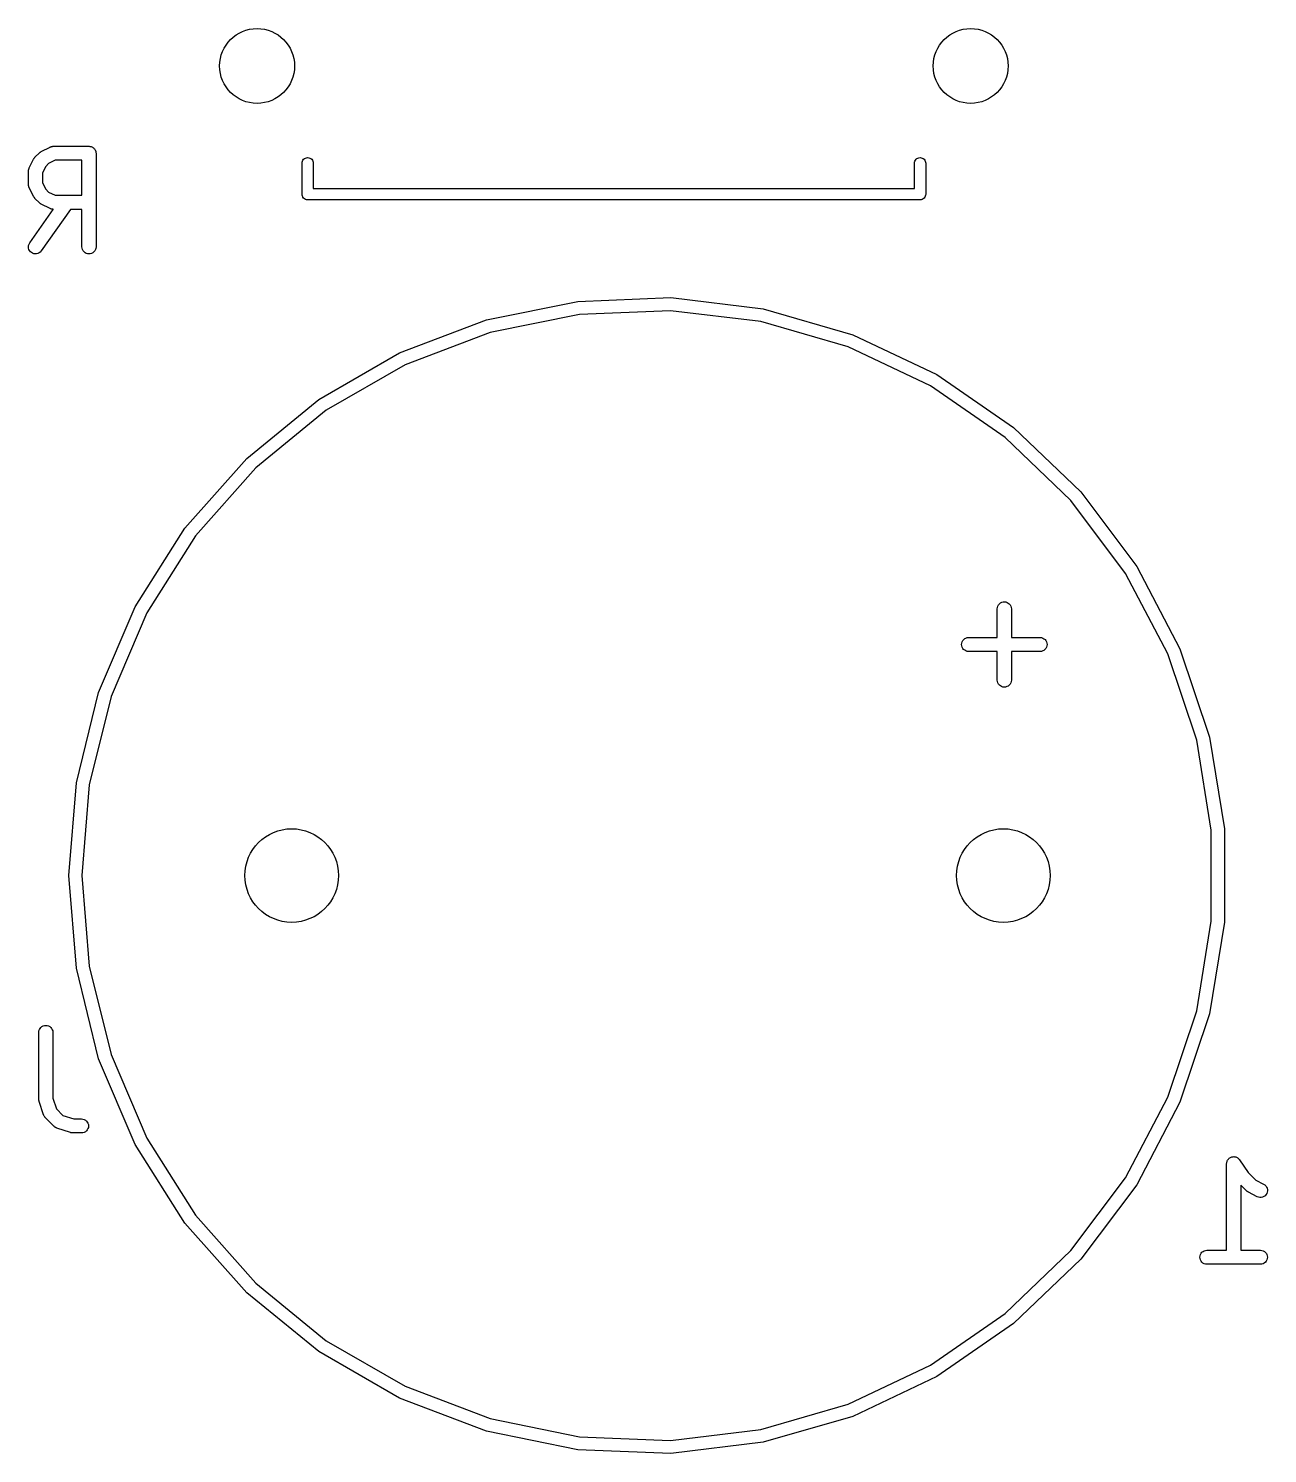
# Model space of a CAD drawing. Extents: x 140.2 to 175.1, y -102.6 to -62.2.
# Drawn here: x 153.89 to 167.12, y -102.62 to -87.4 of the extents above; entities that cross this region are included whole.
import ezdxf

# ---------------------------------------------------------------- set-up
doc = ezdxf.new("R2010")
doc.units = 0
doc.layers.add('BLACK', color=7, linetype='CONTINUOUS')

msp = doc.modelspace()

# ---------------------------------------------------------------- linework, layer by layer
at = {"layer": 'BLACK', "linetype": 'CONTINUOUS'}
for p, q in [((153.958, -88.7756), (154.006, -88.728)), ((154.006, -88.728), (154.007, -88.7272)), ((154.007, -88.7272), (154.01, -88.7246)), ((154.01, -88.7246), (154.013, -88.7217)), ((154.013, -88.7217), (154.016, -88.72)), ((154.016, -88.72), (154.018, -88.7181)), ((154.018, -88.7181), (154.022, -88.7162)), ((154.022, -88.7162), (154.025, -88.7139)), ((154.025, -88.7139), (154.121, -88.6663)), ((154.121, -88.6663), (154.122, -88.6658)), ((154.122, -88.6658), (154.124, -88.6651)), ((154.124, -88.6651), (154.126, -88.664)), ((154.126, -88.664), (154.13, -88.6626)), ((154.13, -88.6626), (154.135, -88.6608)), ((154.135, -88.6608), (154.137, -88.6604)), ((154.137, -88.6604), (154.14, -88.6598)), ((154.14, -88.6598), (154.145, -88.6593)), ((154.145, -88.6593), (154.15, -88.6585)), ((154.15, -88.6585), (154.152, -88.6586)), ((154.152, -88.6586), (154.154, -88.6584)), ((154.154, -88.6584), (154.535, -88.6584)), ((154.535, -88.6584), (154.536, -88.6584)), ((154.536, -88.6584), (154.536, -88.6584)), ((154.536, -88.6584), (154.536, -88.6584)), ((154.536, -88.6584), (154.536, -88.6584)), ((154.536, -88.6584), (154.543, -88.6592)), ((154.543, -88.6592), (154.55, -88.6599)), ((154.55, -88.6599), (154.55, -88.66)), ((154.55, -88.66), (154.551, -88.66)), ((154.551, -88.66), (154.557, -88.6621)), ((154.557, -88.6621), (154.564, -88.6642)), ((154.564, -88.6642), (154.564, -88.6644)), ((154.564, -88.6644), (154.565, -88.6644)), ((154.565, -88.6644), (154.571, -88.6679)), ((154.571, -88.6679), (154.577, -88.6712)), ((154.577, -88.6712), (154.577, -88.6714)), ((154.577, -88.6714), (154.577, -88.6715)), ((154.577, -88.6715), (154.583, -88.676)), ((154.583, -88.676), (154.588, -88.6805)), ((154.588, -88.6805), (154.588, -88.6807)), ((154.588, -88.6807), (154.589, -88.6809)), ((154.589, -88.6809), (154.593, -88.6864)), ((154.593, -88.6864), (154.598, -88.6919)), ((154.598, -88.6919), (154.598, -88.6921)), ((154.598, -88.6921), (154.598, -88.6923)), ((154.598, -88.6923), (154.601, -88.6986)), ((154.601, -88.6986), (154.604, -88.7048)), ((154.604, -88.7048), (154.605, -88.7051)), ((154.605, -88.7051), (154.605, -88.7053)), ((154.605, -88.7053), (154.607, -88.7121)), ((154.607, -88.7121), (154.609, -88.7188)), ((154.609, -88.7188), (154.609, -88.7191)), ((154.609, -88.7191), (154.609, -88.7193)), ((154.609, -88.7193), (154.609, -88.7263)), ((154.609, -88.7263), (154.61, -88.7334)), ((154.61, -88.7334), (154.61, -89.7334)), ((153.889, -88.9184), (153.89, -88.9134)), ((153.89, -88.9083), (153.891, -88.9062)), ((153.89, -88.9134), (153.89, -88.9083)), ((153.891, -88.904), (153.893, -88.8992)), ((153.891, -88.9062), (153.891, -88.904)), ((153.893, -88.8992), (153.895, -88.8943)), ((153.895, -88.8943), (153.896, -88.8924)), ((153.896, -88.8924), (153.897, -88.8903)), ((153.897, -88.8903), (153.944, -88.7951)), ((153.944, -88.7951), (153.945, -88.7941)), ((153.945, -88.7941), (153.947, -88.7906)), ((153.947, -88.7906), (153.949, -88.7869)), ((153.949, -88.7869), (153.951, -88.7845)), ((153.951, -88.7845), (153.953, -88.7819)), ((153.953, -88.7819), (153.956, -88.7788)), ((153.956, -88.7788), (153.958, -88.7756)), ((154.073, -88.873), (154.039, -88.9416)), ((154.103, -88.8426), (154.073, -88.873)), ((154.172, -88.8084), (154.103, -88.8426)), ((154.46, -88.8084), (154.172, -88.8084)), ((154.46, -89.1822), (154.46, -88.8084)), ((156.81, -88.8371), (156.811, -88.8282)), ((156.81, -89.1671), (156.81, -88.8371)), ((156.811, -88.8282), (156.814, -88.8169)), ((156.814, -88.8169), (156.82, -88.8065)), ((156.82, -88.8065), (156.827, -88.7974)), ((156.827, -88.7974), (156.837, -88.7899)), ((156.837, -88.7899), (156.847, -88.7843)), ((156.847, -88.7843), (156.858, -88.7809)), ((156.858, -88.7809), (156.87, -88.7797)), ((156.87, -88.7797), (156.882, -88.7809)), ((156.882, -88.7809), (156.893, -88.7843)), ((156.893, -88.7843), (156.903, -88.7899)), ((156.903, -88.7899), (156.913, -88.7974)), ((156.913, -88.7974), (156.92, -88.8065)), ((156.92, -88.8065), (156.926, -88.8169)), ((156.926, -88.8169), (156.929, -88.8282)), ((156.929, -88.8282), (156.93, -88.8371)), ((156.93, -88.8371), (156.93, -89.11)), ((163.35, -88.8371), (163.351, -88.8282)), ((163.35, -89.11), (163.35, -88.8371)), ((163.351, -88.8282), (163.354, -88.8169)), ((163.354, -88.8169), (163.36, -88.8065)), ((163.36, -88.8065), (163.367, -88.7974)), ((163.367, -88.7974), (163.377, -88.7899)), ((163.377, -88.7899), (163.387, -88.7843)), ((163.387, -88.7843), (163.398, -88.7809)), ((163.398, -88.7809), (163.41, -88.7797)), ((163.41, -88.7797), (163.422, -88.7809)), ((163.422, -88.7809), (163.433, -88.7843)), ((163.433, -88.7843), (163.443, -88.7899)), ((163.443, -88.7899), (163.453, -88.7974)), ((163.453, -88.7974), (163.46, -88.8065)), ((163.46, -88.8065), (163.466, -88.8169)), ((163.466, -88.8169), (163.469, -88.8282)), ((163.469, -88.8282), (163.47, -88.8371)), ((163.47, -88.8371), (163.47, -89.1671)), ((153.889, -88.9206), (153.889, -88.9184)), ((153.889, -88.9228), (153.889, -88.9206)), ((153.889, -88.9239), (153.889, -88.9228)), ((153.889, -89.0667), (153.889, -88.9239)), ((154.039, -88.9416), (154.039, -89.049)), ((154.039, -89.049), (154.073, -89.1175)), ((153.889, -89.0689), (153.889, -89.0667)), ((153.889, -89.0711), (153.889, -89.0689)), ((153.89, -89.0762), (153.889, -89.0711)), ((153.89, -89.0813), (153.89, -89.0762)), ((153.891, -89.0834), (153.89, -89.0813)), ((153.891, -89.0856), (153.891, -89.0834)), ((153.893, -89.0904), (153.891, -89.0856)), ((153.894, -89.0953), (153.893, -89.0904)), ((153.895, -89.0972), (153.894, -89.0953)), ((153.896, -89.0993), (153.895, -89.0972)), ((153.897, -89.1003), (153.896, -89.0993)), ((153.944, -89.1955), (153.897, -89.1003)), ((153.946, -89.1991), (153.944, -89.1955)), ((153.948, -89.2028), (153.946, -89.1991)), ((153.95, -89.2052), (153.948, -89.2028)), ((153.952, -89.2079), (153.95, -89.2052)), ((153.955, -89.2109), (153.952, -89.2079)), ((153.958, -89.2142), (153.955, -89.2109)), ((153.958, -89.215), (153.958, -89.2142)), ((154.006, -89.2626), (153.958, -89.215)), ((154.073, -89.1175), (154.103, -89.1479)), ((154.103, -89.1479), (154.172, -89.1822)), ((154.172, -89.1822), (154.46, -89.1822)), ((156.81, -89.17), (156.81, -89.1671)), ((156.811, -89.1818), (156.81, -89.17)), ((156.814, -89.1931), (156.811, -89.1818)), ((156.817, -89.199), (156.814, -89.1931)), ((156.82, -89.2035), (156.817, -89.199)), ((156.827, -89.2126), (156.82, -89.2035)), ((156.837, -89.2201), (156.827, -89.2126)), ((156.93, -89.11), (163.35, -89.11)), ((163.453, -89.2126), (163.443, -89.2201)), ((163.46, -89.2035), (163.453, -89.2126)), ((163.466, -89.1931), (163.46, -89.2035)), ((163.469, -89.1818), (163.466, -89.1931)), ((163.47, -89.1729), (163.469, -89.1818)), ((163.47, -89.1671), (163.47, -89.17)), ((163.47, -89.17), (163.47, -89.1729)), ((163.47, -89.1729), (163.47, -89.1729)), ((153.902, -89.6904), (154.153, -89.3322)), ((154.009, -89.2653), (154.006, -89.2626)), ((154.012, -89.2682), (154.009, -89.2653)), ((154.015, -89.2699), (154.012, -89.2682)), ((154.017, -89.2719), (154.015, -89.2699)), ((154.021, -89.2739), (154.017, -89.2719)), ((154.024, -89.2762), (154.021, -89.2739)), ((154.025, -89.2767), (154.024, -89.2762)), ((154.121, -89.3243), (154.025, -89.2767)), ((154.336, -89.3322), (154.025, -89.7764)), ((154.123, -89.3251), (154.121, -89.3243)), ((154.125, -89.3261), (154.123, -89.3251)), ((154.129, -89.3277), (154.125, -89.3261)), ((154.134, -89.3295), (154.129, -89.3277)), ((154.136, -89.3299), (154.134, -89.3295)), ((154.139, -89.3306), (154.136, -89.3299)), ((154.144, -89.3311), (154.139, -89.3306)), ((154.149, -89.332), (154.144, -89.3311)), ((154.151, -89.3319), (154.149, -89.332)), ((154.153, -89.3322), (154.151, -89.3319)), ((154.46, -89.3322), (154.336, -89.3322)), ((154.46, -89.7334), (154.46, -89.3322)), ((156.847, -89.2257), (156.837, -89.2201)), ((156.858, -89.2291), (156.847, -89.2257)), ((156.87, -89.2303), (156.858, -89.2291)), ((156.873, -89.23), (156.87, -89.2303)), ((163.407, -89.23), (156.873, -89.23)), ((163.41, -89.2303), (163.407, -89.23)), ((163.422, -89.2291), (163.41, -89.2303)), ((163.433, -89.2257), (163.422, -89.2291)), ((163.443, -89.2201), (163.433, -89.2257)), ((153.889, -89.7316), (153.89, -89.717)), ((153.89, -89.7462), (153.889, -89.7316)), ((153.89, -89.717), (153.895, -89.7031)), ((153.894, -89.7603), (153.89, -89.7462)), ((153.9, -89.7734), (153.894, -89.7603)), ((153.895, -89.7031), (153.902, -89.6904)), ((153.909, -89.7849), (153.9, -89.7734)), ((153.92, -89.7945), (153.909, -89.7849)), ((153.933, -89.8018), (153.92, -89.7945)), ((153.947, -89.8065), (153.933, -89.8018)), ((153.961, -89.8083), (153.947, -89.8065)), ((153.976, -89.8074), (153.961, -89.8083)), ((153.99, -89.8036), (153.976, -89.8074)), ((154.003, -89.7971), (153.99, -89.8036)), ((154.015, -89.7882), (154.003, -89.7971)), ((154.025, -89.7772), (154.015, -89.7882)), ((154.025, -89.7764), (154.025, -89.7772)), ((154.462, -89.7479), (154.46, -89.7334)), ((154.466, -89.762), (154.462, -89.7479)), ((154.473, -89.7749), (154.466, -89.762)), ((154.482, -89.7862), (154.473, -89.7749)), ((154.493, -89.7956), (154.482, -89.7862)), ((154.506, -89.8025), (154.493, -89.7956)), ((154.52, -89.8068), (154.506, -89.8025)), ((154.535, -89.8084), (154.52, -89.8068)), ((154.549, -89.8071), (154.535, -89.8084)), ((154.563, -89.8029), (154.549, -89.8071)), ((154.576, -89.7961), (154.563, -89.8029)), ((154.588, -89.787), (154.576, -89.7961)), ((154.597, -89.7758), (154.588, -89.787)), ((154.604, -89.7629), (154.597, -89.7758)), ((154.608, -89.749), (154.604, -89.7629)), ((154.61, -89.7344), (154.608, -89.749)), ((154.61, -89.7334), (154.61, -89.7344)), ((159.755, -90.3151), (160.749, -90.275)), ((160.749, -90.275), (161.736, -90.3949)), ((158.781, -90.514), (159.755, -90.3151)), ((160.743, -90.4149), (159.772, -90.454)), ((161.708, -90.5321), (160.743, -90.4149)), ((161.736, -90.3949), (162.691, -90.6716)), ((157.851, -90.8667), (158.781, -90.514)), ((159.772, -90.454), (158.82, -90.6485)), ((162.642, -90.8025), (161.708, -90.5321)), ((158.82, -90.6485), (157.911, -90.9932)), ((162.691, -90.6716), (163.59, -91.098)), ((156.989, -91.364), (157.851, -90.8667)), ((163.52, -91.2192), (162.642, -90.8025)), ((157.911, -90.9932), (157.069, -91.4792)), ((163.59, -91.098), (164.409, -91.6629)), ((164.32, -91.7714), (163.52, -91.2192)), ((156.219, -91.993), (156.989, -91.364)), ((157.069, -91.4792), (156.316, -92.0939)), ((165.021, -92.4447), (164.32, -91.7714)), ((164.409, -91.6629), (165.126, -92.3519)), ((155.559, -92.7374), (156.219, -91.993)), ((156.316, -92.0939), (155.671, -92.8215)), ((165.126, -92.3519), (165.723, -93.147)), ((165.605, -93.2218), (165.021, -92.4447)), ((155.028, -93.578), (155.559, -92.7374)), ((155.671, -92.8215), (155.152, -93.6431)), ((165.723, -93.147), (166.185, -94.0276)), ((166.057, -94.0825), (165.605, -93.2218)), ((154.638, -94.493), (155.028, -93.578)), ((164.235, -93.5994), (164.237, -93.5849)), ((164.235, -93.6005), (164.235, -93.5994)), ((164.235, -93.9064), (164.235, -93.6005)), ((164.237, -93.5849), (164.241, -93.5709)), ((164.241, -93.5709), (164.248, -93.5581)), ((164.248, -93.5581), (164.258, -93.5469)), ((164.258, -93.5469), (164.269, -93.5377)), ((164.269, -93.5377), (164.282, -93.5309)), ((164.282, -93.5309), (164.296, -93.5268)), ((164.296, -93.5268), (164.311, -93.5255)), ((164.311, -93.5255), (164.325, -93.527)), ((164.325, -93.527), (164.339, -93.5313)), ((164.339, -93.5313), (164.352, -93.5383)), ((164.352, -93.5383), (164.363, -93.5476)), ((164.363, -93.5476), (164.372, -93.559)), ((164.372, -93.559), (164.379, -93.5719)), ((164.379, -93.5719), (164.384, -93.5859)), ((164.384, -93.5859), (164.385, -93.6005)), ((164.385, -93.6005), (164.385, -93.9064)), ((155.152, -93.6431), (154.771, -94.5373)), ((163.867, -93.9395), (163.876, -93.9282)), ((163.876, -93.9282), (163.888, -93.919)), ((163.888, -93.919), (163.9, -93.9121)), ((163.9, -93.9121), (163.914, -93.9079)), ((163.914, -93.9079), (163.929, -93.9064)), ((163.929, -93.9064), (164.235, -93.9064)), ((164.385, -93.9064), (164.691, -93.9064)), ((164.691, -93.9064), (164.692, -93.9064)), ((164.692, -93.9064), (164.707, -93.9081)), ((164.707, -93.9081), (164.72, -93.9125)), ((164.72, -93.9125), (164.733, -93.9195)), ((164.733, -93.9195), (164.745, -93.929)), ((164.745, -93.929), (164.754, -93.9404)), ((163.854, -93.9809), (163.856, -93.9663)), ((163.855, -93.9955), (163.854, -93.9809)), ((163.86, -94.0095), (163.855, -93.9955)), ((163.856, -93.9663), (163.86, -93.9524)), ((163.86, -93.9524), (163.867, -93.9395)), ((163.866, -94.0225), (163.86, -94.0095)), ((163.875, -94.0339), (163.866, -94.0225)), ((163.887, -94.0433), (163.875, -94.0339)), ((163.9, -94.0504), (163.887, -94.0433)), ((163.913, -94.0548), (163.9, -94.0504)), ((163.928, -94.0564), (163.913, -94.0548)), ((163.929, -94.0564), (163.928, -94.0564)), ((164.235, -94.0564), (163.929, -94.0564)), ((164.235, -94.3624), (164.235, -94.0564)), ((164.691, -94.0564), (164.385, -94.0564)), ((164.385, -94.0564), (164.385, -94.3624)), ((164.706, -94.055), (164.691, -94.0564)), ((164.72, -94.0508), (164.706, -94.055)), ((164.732, -94.0439), (164.72, -94.0508)), ((164.744, -94.0346), (164.732, -94.0439)), ((164.753, -94.0234), (164.744, -94.0346)), ((164.76, -94.0105), (164.753, -94.0234)), ((164.754, -93.9404), (164.76, -93.9533)), ((164.76, -93.9533), (164.765, -93.9674)), ((164.764, -93.9965), (164.76, -94.0105)), ((164.766, -93.982), (164.764, -93.9965)), ((164.765, -93.9674), (164.766, -93.982)), ((166.364, -95.0045), (166.057, -94.0825)), ((166.185, -94.0276), (166.5, -94.971)), ((164.236, -94.3769), (164.235, -94.3624)), ((164.241, -94.391), (164.236, -94.3769)), ((164.248, -94.4039), (164.241, -94.391)), ((164.379, -94.3919), (164.372, -94.4048)), ((164.383, -94.378), (164.379, -94.3919)), ((164.385, -94.3634), (164.383, -94.378)), ((164.385, -94.3624), (164.385, -94.3634)), ((154.4, -95.4587), (154.638, -94.493)), ((154.771, -94.5373), (154.538, -95.4811)), ((164.257, -94.4152), (164.248, -94.4039)), ((164.268, -94.4246), (164.257, -94.4152)), ((164.281, -94.4315), (164.268, -94.4246)), ((164.295, -94.4358), (164.281, -94.4315)), ((164.309, -94.4374), (164.295, -94.4358)), ((164.324, -94.4361), (164.309, -94.4374)), ((164.338, -94.4319), (164.324, -94.4361)), ((164.351, -94.4251), (164.338, -94.4319)), ((164.362, -94.416), (164.351, -94.4251)), ((164.372, -94.4048), (164.362, -94.416)), ((166.5, -94.971), (166.66, -95.9527)), ((166.52, -95.964), (166.364, -95.0045)), ((154.32, -96.45), (154.4, -95.4587)), ((154.538, -95.4811), (154.46, -96.45)), ((166.52, -96.936), (166.52, -95.964)), ((166.66, -95.9527), (166.66, -96.9473)), ((154.4, -97.4413), (154.32, -96.45)), ((154.46, -96.45), (154.538, -97.4189)), ((166.364, -97.8955), (166.52, -96.936)), ((166.66, -96.9473), (166.5, -97.929)), ((154.538, -97.4189), (154.771, -98.3627)), ((154.638, -98.407), (154.4, -97.4413)), ((166.057, -98.8175), (166.364, -97.8955)), ((166.5, -97.929), (166.185, -98.8724)), ((153.999, -98.1243), (154, -98.1098)), ((153.999, -98.1254), (153.999, -98.1243)), ((153.999, -98.8397), (153.999, -98.1254)), ((154, -98.1098), (154.005, -98.0958)), ((154.005, -98.0958), (154.012, -98.083)), ((154.012, -98.083), (154.021, -98.0718)), ((154.021, -98.0718), (154.033, -98.0626)), ((154.033, -98.0626), (154.046, -98.0558)), ((154.046, -98.0558), (154.06, -98.0517)), ((154.06, -98.0517), (154.074, -98.0504)), ((154.074, -98.0504), (154.089, -98.0519)), ((154.089, -98.0519), (154.103, -98.0562)), ((154.103, -98.0562), (154.116, -98.0632)), ((154.116, -98.0632), (154.127, -98.0725)), ((154.127, -98.0725), (154.136, -98.0839)), ((154.136, -98.0839), (154.143, -98.0968)), ((154.143, -98.0968), (154.147, -98.1108)), ((154.147, -98.1108), (154.149, -98.1254)), ((154.149, -98.1254), (154.149, -98.8275)), ((155.028, -99.322), (154.638, -98.407)), ((154.771, -98.3627), (155.152, -99.2569)), ((153.999, -98.8439), (153.999, -98.8397)), ((153.999, -98.8481), (153.999, -98.8439)), ((154, -98.8511), (153.999, -98.8481)), ((154, -98.8542), (154, -98.8511)), ((154.001, -98.8583), (154, -98.8542)), ((154.002, -98.8624), (154.001, -98.8583)), ((154.003, -98.8634), (154.002, -98.8624)), ((154.05, -99.0062), (154.003, -98.8634)), ((154.149, -98.8275), (154.187, -98.942)), ((154.187, -98.942), (154.257, -99.0122)), ((165.605, -99.6782), (166.057, -98.8175)), ((166.185, -98.8724), (165.723, -99.753)), ((154.051, -99.0083), (154.05, -99.0062)), ((154.052, -99.0104), (154.051, -99.0083)), ((154.054, -99.0149), (154.052, -99.0104)), ((154.056, -99.0196), (154.054, -99.0149)), ((154.057, -99.0214), (154.056, -99.0196)), ((154.058, -99.0234), (154.057, -99.0214)), ((154.062, -99.0274), (154.058, -99.0234)), ((154.065, -99.0316), (154.062, -99.0274)), ((154.066, -99.0331), (154.065, -99.0316)), ((154.068, -99.0348), (154.066, -99.0331)), ((154.068, -99.0356), (154.068, -99.0348)), ((154.164, -99.1308), (154.068, -99.0356)), ((154.257, -99.0122), (154.372, -99.0504)), ((154.372, -99.0504), (154.455, -99.0504)), ((154.455, -99.0504), (154.456, -99.0504)), ((154.456, -99.0504), (154.47, -99.052)), ((154.47, -99.052), (154.484, -99.0564)), ((154.484, -99.0564), (154.497, -99.0635)), ((154.497, -99.0635), (154.508, -99.0729)), ((154.508, -99.0729), (154.517, -99.0843)), ((154.517, -99.0843), (154.524, -99.0973)), ((154.524, -99.0973), (154.528, -99.1113)), ((154.528, -99.1113), (154.53, -99.1259)), ((154.165, -99.1322), (154.164, -99.1308)), ((154.167, -99.1338), (154.165, -99.1322)), ((154.171, -99.1368), (154.167, -99.1338)), ((154.175, -99.1401), (154.171, -99.1368)), ((154.177, -99.1411), (154.175, -99.1401)), ((154.179, -99.1424), (154.177, -99.1411)), ((154.183, -99.1446), (154.179, -99.1424)), ((154.188, -99.147), (154.183, -99.1446)), ((154.19, -99.1476), (154.188, -99.147)), ((154.192, -99.1486), (154.19, -99.1476)), ((154.193, -99.1489), (154.192, -99.1486)), ((154.336, -99.1965), (154.193, -99.1489)), ((154.34, -99.1975), (154.336, -99.1965)), ((154.344, -99.1987), (154.34, -99.1975)), ((154.347, -99.1991), (154.344, -99.1987)), ((154.35, -99.1998), (154.347, -99.1991)), ((154.354, -99.1999), (154.35, -99.1998)), ((154.358, -99.2004), (154.354, -99.1999)), ((154.359, -99.2004), (154.358, -99.2004)), ((154.455, -99.2004), (154.359, -99.2004)), ((154.469, -99.199), (154.455, -99.2004)), ((154.483, -99.1947), (154.469, -99.199)), ((154.496, -99.1878), (154.483, -99.1947)), ((154.508, -99.1786), (154.496, -99.1878)), ((154.517, -99.1673), (154.508, -99.1786)), ((154.524, -99.1544), (154.517, -99.1673)), ((154.528, -99.1405), (154.524, -99.1544)), ((154.53, -99.1259), (154.528, -99.1405)), ((155.152, -99.2569), (155.671, -100.078)), ((155.559, -100.163), (155.028, -99.322)), ((166.684, -99.5273), (166.685, -99.5202)), ((166.684, -99.5274), (166.684, -99.5273)), ((166.684, -99.5275), (166.684, -99.5274)), ((166.684, -99.5284), (166.684, -99.5275)), ((166.684, -99.5275), (166.684, -99.5275)), ((166.684, -100.453), (166.684, -99.5284)), ((166.685, -99.5202), (166.686, -99.5129)), ((166.686, -99.5128), (166.688, -99.5052)), ((166.686, -99.5129), (166.686, -99.5128)), ((166.686, -99.5128), (166.686, -99.5128)), ((166.688, -99.5052), (166.69, -99.4989)), ((166.69, -99.4988), (166.694, -99.4922)), ((166.69, -99.4989), (166.69, -99.4988)), ((166.69, -99.4989), (166.69, -99.4989)), ((166.694, -99.4922), (166.697, -99.4861)), ((166.697, -99.486), (166.702, -99.4805)), ((166.697, -99.4861), (166.697, -99.486)), ((166.697, -99.4861), (166.697, -99.4861)), ((166.702, -99.4805), (166.706, -99.4749)), ((166.706, -99.4749), (166.707, -99.4748)), ((166.707, -99.4748), (166.712, -99.4703)), ((166.707, -99.4748), (166.707, -99.4748)), ((166.712, -99.4703), (166.718, -99.4657)), ((166.718, -99.4656), (166.724, -99.4623)), ((166.718, -99.4657), (166.718, -99.4656)), ((166.718, -99.4657), (166.718, -99.4657)), ((166.724, -99.4623), (166.731, -99.4589)), ((166.731, -99.4588), (166.738, -99.4568)), ((166.731, -99.4589), (166.731, -99.4588)), ((166.731, -99.4589), (166.731, -99.4589)), ((166.738, -99.4568), (166.745, -99.4547)), ((166.745, -99.4547), (166.752, -99.4541)), ((166.745, -99.4547), (166.745, -99.4547)), ((166.745, -99.4547), (166.745, -99.4547)), ((166.752, -99.4541), (166.759, -99.4534)), ((166.759, -99.4534), (166.76, -99.4534)), ((166.76, -99.4534), (166.76, -99.4534)), ((166.76, -99.4534), (166.767, -99.4541)), ((166.767, -99.4541), (166.774, -99.4549)), ((166.774, -99.4549), (166.774, -99.4549)), ((166.774, -99.4549), (166.774, -99.4549)), ((166.774, -99.4549), (166.781, -99.4571)), ((166.781, -99.4571), (166.788, -99.4592)), ((166.788, -99.4592), (166.788, -99.4592)), ((166.788, -99.4592), (166.788, -99.4592)), ((166.788, -99.4592), (166.795, -99.4628)), ((166.795, -99.4628), (166.801, -99.4661)), ((166.801, -99.4661), (166.801, -99.4662)), ((166.801, -99.4662), (166.801, -99.4662)), ((166.801, -99.4662), (166.807, -99.4708)), ((166.807, -99.4708), (166.812, -99.4754)), ((166.812, -99.4754), (166.812, -99.4755)), ((166.812, -99.4755), (166.812, -99.4755)), ((166.812, -99.4755), (166.817, -99.481)), ((166.817, -99.481), (166.821, -99.4868)), ((166.821, -99.4868), (166.913, -99.6235)), ((165.021, -100.455), (165.605, -99.6782)), ((166.913, -99.6235), (166.994, -99.7048)), ((166.994, -99.7048), (167.078, -99.747)), ((165.723, -99.753), (165.126, -100.548)), ((166.896, -99.8195), (166.834, -99.7571)), ((166.834, -99.7571), (166.834, -100.453)), ((166.9, -99.8222), (166.896, -99.8195)), ((166.903, -99.8251), (166.9, -99.8222)), ((166.905, -99.8268), (166.903, -99.8251)), ((166.908, -99.8288), (166.905, -99.8268)), ((166.912, -99.8308), (166.908, -99.8288)), ((166.915, -99.8331), (166.912, -99.8308)), ((166.916, -99.8336), (166.915, -99.8331)), ((167.011, -99.8812), (166.916, -99.8336)), ((167.078, -99.747), (167.079, -99.7475)), ((167.079, -99.7475), (167.092, -99.7555)), ((167.094, -99.871), (167.082, -99.8794)), ((167.092, -99.7555), (167.102, -99.7657)), ((167.104, -99.8604), (167.094, -99.871)), ((167.102, -99.7657), (167.11, -99.7777)), ((167.112, -99.8481), (167.104, -99.8604)), ((167.11, -99.7777), (167.116, -99.7911)), ((167.117, -99.8345), (167.112, -99.8481)), ((167.116, -99.7911), (167.119, -99.8054)), ((167.12, -99.8201), (167.117, -99.8345)), ((167.119, -99.8054), (167.12, -99.8201)), ((167.025, -99.8864), (167.011, -99.8812)), ((167.039, -99.8889), (167.025, -99.8864)), ((167.054, -99.8885), (167.039, -99.8889)), ((167.068, -99.8853), (167.054, -99.8885)), ((167.082, -99.8794), (167.068, -99.8853)), ((156.219, -100.907), (155.559, -100.163)), ((155.671, -100.078), (156.316, -100.806)), ((164.32, -101.129), (165.021, -100.455)), ((166.411, -100.486), (166.42, -100.475)), ((166.42, -100.475), (166.432, -100.466)), ((166.432, -100.466), (166.445, -100.459)), ((166.445, -100.459), (166.459, -100.455)), ((166.459, -100.455), (166.473, -100.453)), ((166.473, -100.453), (166.684, -100.453)), ((166.834, -100.453), (167.045, -100.453)), ((167.045, -100.453), (167.046, -100.453)), ((167.046, -100.453), (167.06, -100.455)), ((167.06, -100.455), (167.074, -100.459)), ((167.074, -100.459), (167.087, -100.466)), ((167.087, -100.466), (167.098, -100.476)), ((167.098, -100.476), (167.108, -100.487)), ((165.126, -100.548), (164.409, -101.237)), ((166.398, -100.528), (166.4, -100.513)), ((166.4, -100.542), (166.398, -100.528)), ((166.4, -100.513), (166.404, -100.499)), ((166.404, -100.556), (166.4, -100.542)), ((166.404, -100.499), (166.411, -100.486)), ((166.411, -100.569), (166.404, -100.556)), ((166.42, -100.581), (166.411, -100.569)), ((166.431, -100.59), (166.42, -100.581)), ((166.444, -100.597), (166.431, -100.59)), ((166.458, -100.602), (166.444, -100.597)), ((166.472, -100.603), (166.458, -100.602)), ((166.473, -100.603), (166.472, -100.603)), ((167.045, -100.603), (166.473, -100.603)), ((167.059, -100.602), (167.045, -100.603)), ((167.073, -100.598), (167.059, -100.602)), ((167.086, -100.591), (167.073, -100.598)), ((167.098, -100.582), (167.086, -100.591)), ((167.107, -100.57), (167.098, -100.582)), ((167.114, -100.557), (167.107, -100.57)), ((167.108, -100.487), (167.114, -100.5)), ((167.114, -100.5), (167.118, -100.514)), ((167.118, -100.543), (167.114, -100.557)), ((167.118, -100.514), (167.12, -100.529)), ((167.12, -100.529), (167.118, -100.543)), ((156.989, -101.536), (156.219, -100.907)), ((156.316, -100.806), (157.069, -101.421)), ((163.52, -101.681), (164.32, -101.129)), ((164.409, -101.237), (163.59, -101.802)), ((157.851, -102.033), (156.989, -101.536)), ((157.069, -101.421), (157.911, -101.907)), ((162.642, -102.097), (163.52, -101.681)), ((163.59, -101.802), (162.691, -102.228)), ((157.911, -101.907), (158.82, -102.252)), ((158.781, -102.386), (157.851, -102.033)), ((161.708, -102.368), (162.642, -102.097)), ((158.82, -102.252), (159.772, -102.446)), ((162.691, -102.228), (161.736, -102.505)), ((159.755, -102.585), (158.781, -102.386)), ((159.772, -102.446), (160.743, -102.485)), ((160.743, -102.485), (161.708, -102.368)), ((160.749, -102.625), (159.755, -102.585)), ((161.736, -102.505), (160.749, -102.625))]:
    msp.add_line(p, q, dxfattribs=at)
at = {"layer": 'BLACK'}
for centre, radius in [((156.33, -87.8), 0.4), ((163.95, -87.8), 0.4), ((156.7, -96.45), 0.5), ((164.3, -96.45), 0.5)]:
    msp.add_circle(centre, radius, dxfattribs=at)

doc.saveas('drawing.dxf')
